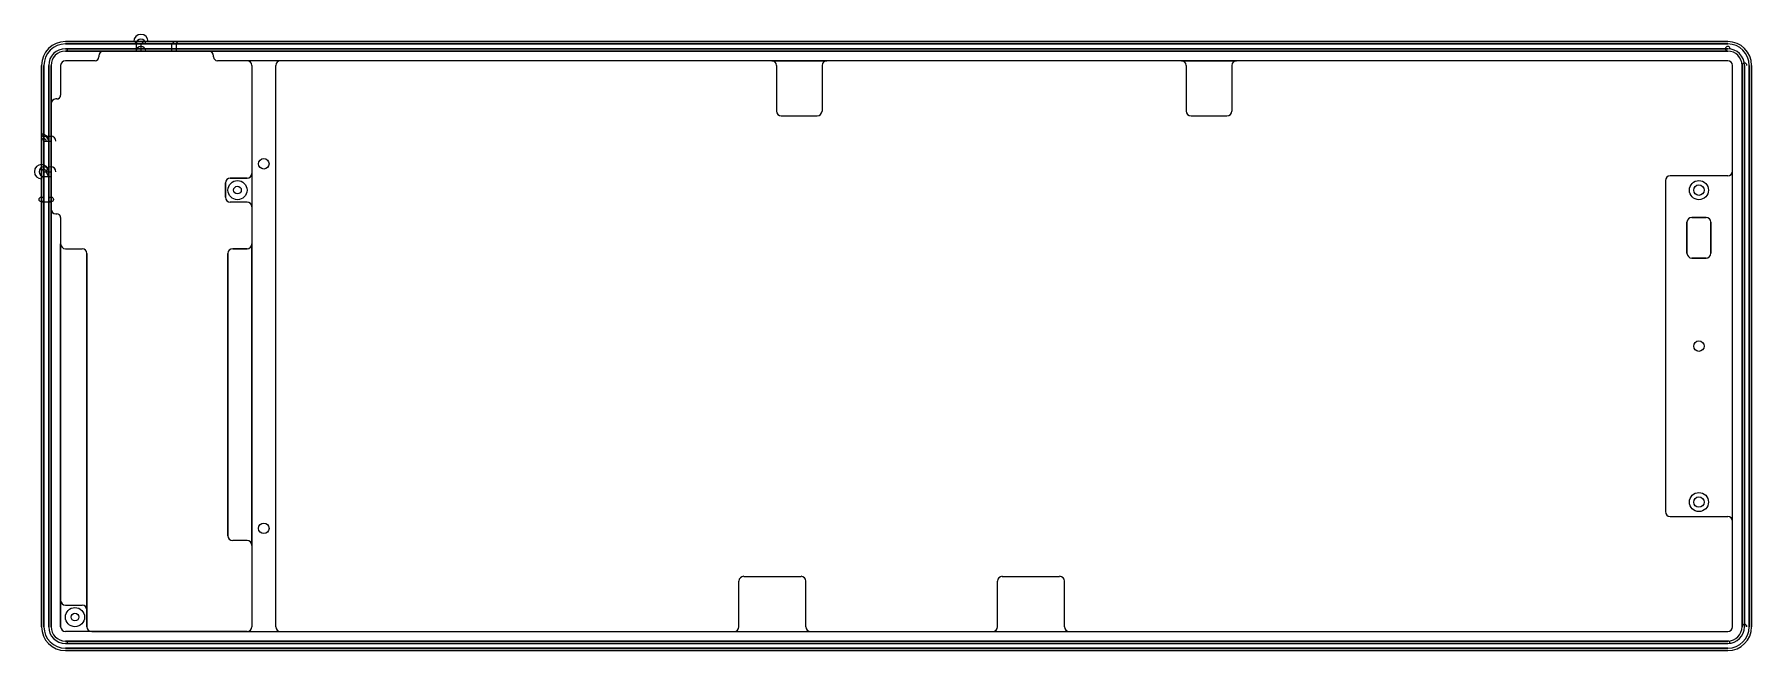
# Model space of a CAD drawing. Header units: millimetres. Extents: x 0 to 359, y 1 to 130.
import ezdxf

# ---------------------------------------------------------------- set-up
doc = ezdxf.new("R2010")
doc.units = ezdxf.units.MM
doc.layers.add('Body002', color=7, linetype='CONTINUOUS')

msp = doc.modelspace()

# ---------------------------------------------------------------- linework, layer by layer
at = {"layer": 'Body002'}
for p, q in [((353.8, 128.3, 12.5), (6, 128.3, 12.5)), ((6, 128.3, 2.5), (353.8, 128.3, 2.5)), ((6, 128.3, 12.5), (6, 128.3, 2.5)), ((6, 128.3, 12.5), (6, 128.3, 2.5)), ((353.8, 128.3, 12.5), (6, 128.3, 12.5)), ((6, 128.3, 2.5), (353.8, 128.3, 2.5)), ((353.8, 127.8, 13), (6, 127.8, 13)), ((6, 127.8, 2), (353.8, 127.8, 2)), ((353.8, 127.8, 13), (6, 127.8, 13)), ((6, 127.8, 2), (353.8, 127.8, 2)), ((353.8, 126.8, 13), (6, 126.8, 13)), ((6, 126.8, 2), (353.8, 126.8, 2)), ((353.8, 126.8, 13), (6, 126.8, 13)), ((6, 126.8, 2), (353.8, 126.8, 2)), ((6, 126.3, 10), (14, 126.3, 10)), ((6, 126.3, 10), (6, 126.3, 12.5)), ((353.8, 126.3, 12.5), (6, 126.3, 12.5)), ((6, 126.3, 5), (14, 126.3, 5)), ((6, 126.3, 5), (6, 126.3, 2.5)), ((6, 126.3, 2.5), (353.8, 126.3, 2.5)), ((6, 126.3, 10), (6, 126.3, 12.5)), ((6, 126.3, 10), (14, 126.3, 10)), ((6, 126.3, 5), (6, 126.3, 2.5)), ((6, 126.3, 5), (14, 126.3, 5)), ((353.8, 126.3, 12.5), (6, 126.3, 12.5)), ((6, 126.3, 2.5), (353.8, 126.3, 2.5)), ((14, 126.3, 10), (14, 126.3, 5)), ((14, 126.3, 10), (14, 126.3, 5)), ((20.3, 128.3, 7.2), (20.3, 128.3, 7.8)), ((20.3, 128.3, 7.2), (20.3, 128.3, 7.8)), ((20.8, 127.8, 7.2), (20.8, 126.3, 7.2)), ((20.8, 127.8, 7.8), (20.8, 126.3, 7.8)), ((20.8, 127.8, 7.2), (20.8, 126.3, 7.2)), ((20.8, 127.8, 7.2), (20.8, 127.8, 7.8)), ((20.8, 127.8, 7.8), (20.8, 126.3, 7.8)), ((20.8, 127.8, 7.2), (20.8, 127.8, 7.8)), ((20.8, 126.3, 7.8), (20.8, 126.3, 7.2)), ((20.8, 126.3, 7.8), (20.8, 126.3, 7.2)), ((28.2, 128.3, 5.7), (21.8, 128.3, 5.7)), ((21.8, 128.3, 9.3), (28.2, 128.3, 9.3)), ((21.8, 128.3, 9.3), (28.2, 128.3, 9.3)), ((28.2, 128.3, 5.7), (21.8, 128.3, 5.7)), ((21.8, 127.8, 6.2), (21.8, 126.3, 6.2)), ((28.2, 127.8, 6.2), (21.8, 127.8, 6.2)), ((21.8, 127.8, 6.2), (21.8, 126.3, 6.2)), ((21.8, 127.8, 8.8), (21.8, 126.3, 8.8)), ((21.8, 127.8, 8.8), (21.8, 126.3, 8.8)), ((21.8, 127.8, 8.8), (28.2, 127.8, 8.8)), ((28.2, 127.8, 6.2), (21.8, 127.8, 6.2)), ((21.8, 127.8, 8.8), (28.2, 127.8, 8.8)), ((21.8, 126.3, 6.2), (28.2, 126.3, 6.2)), ((28.2, 126.3, 8.8), (21.8, 126.3, 8.8)), ((21.8, 126.3, 6.2), (28.2, 126.3, 6.2)), ((28.2, 126.3, 8.8), (21.8, 126.3, 8.8)), ((28.2, 127.8, 8.8), (28.2, 126.3, 8.8)), ((28.2, 127.8, 6.2), (28.2, 126.3, 6.2)), ((28.2, 127.8, 6.2), (28.2, 126.3, 6.2)), ((28.2, 127.8, 8.8), (28.2, 126.3, 8.8)), ((29.2, 127.8, 7.8), (29.2, 126.3, 7.8)), ((29.2, 127.8, 7.2), (29.2, 126.3, 7.2)), ((29.2, 127.8, 7.8), (29.2, 126.3, 7.8)), ((29.2, 127.8, 7.8), (29.2, 127.8, 7.2)), ((29.2, 127.8, 7.2), (29.2, 126.3, 7.2)), ((29.2, 127.8, 7.8), (29.2, 127.8, 7.2)), ((29.2, 126.3, 7.2), (29.2, 126.3, 7.8)), ((29.2, 126.3, 7.2), (29.2, 126.3, 7.8)), ((29.7, 128.3, 7.8), (29.7, 128.3, 7.2)), ((29.7, 128.3, 7.8), (29.7, 128.3, 7.2)), ((36, 126.3, 5), (353.8, 126.3, 5)), ((353.8, 126.3, 10), (36, 126.3, 10)), ((353.8, 126.3, 10), (36, 126.3, 10)), ((36, 126.3, 10), (36, 126.3, 5)), ((36, 126.3, 5), (353.8, 126.3, 5)), ((36, 126.3, 10), (36, 126.3, 5)), ((353.8, 128.3, 2.5), (353.8, 128.3, 12.5)), ((353.8, 128.3, 2.5), (353.8, 128.3, 12.5)), ((353.8, 126.3, 5), (353.8, 126.3, 2.5)), ((353.8, 126.3, 10), (353.8, 126.3, 12.5)), ((353.8, 126.3, 5), (353.8, 126.3, 2.5)), ((353.8, 126.3, 10), (353.8, 126.3, 12.5)), ((1, 123.3, 12.5), (1, 6, 12.5)), ((1, 6, 2.5), (1, 123.3, 2.5)), ((1, 123.3, 2.5), (1, 123.3, 12.5)), ((1, 123.3, 12.5), (1, 6, 12.5)), ((1, 6, 2.5), (1, 123.3, 2.5)), ((1, 123.3, 2.5), (1, 123.3, 12.5)), ((1.5, 123.3, 13), (1.5, 6, 13)), ((1.5, 6, 2), (1.5, 123.3, 2)), ((1.5, 123.3, 13), (1.5, 6, 13)), ((1.5, 6, 2), (1.5, 123.3, 2)), ((2.5, 123.3, 13), (2.5, 6, 13)), ((2.5, 6, 2), (2.5, 123.3, 2)), ((2.5, 123.3, 13), (2.5, 6, 13)), ((2.5, 6, 2), (2.5, 123.3, 2)), ((3, 123.3, 12.5), (3, 6, 12.5)), ((3, 123.3, 10), (3, 123.3, 12.5)), ((3, 123.3, 10), (3, 115.3, 10)), ((3, 6, 2.5), (3, 123.3, 2.5)), ((3, 123.3, 5), (3, 123.3, 2.5)), ((3, 123.3, 5), (3, 115.3, 5)), ((3, 123.3, 12.5), (3, 6, 12.5)), ((3, 123.3, 10), (3, 123.3, 12.5)), ((3, 123.3, 10), (3, 115.3, 10)), ((3, 6, 2.5), (3, 123.3, 2.5)), ((3, 123.3, 5), (3, 123.3, 2.5)), ((3, 123.3, 5), (3, 115.3, 5)), ((5, 123.3, 10), (5, 117.1, 10)), ((5, 123.3, 5), (5, 117.1, 5)), ((5, 123.3, 10), (5, 123.3, 5)), ((5, 123.3, 10), (5, 117.1, 10)), ((5, 123.3, 10), (5, 123.3, 5)), ((5, 123.3, 5), (5, 117.1, 5)), ((12.2, 124.3, 10), (6, 124.3, 10)), ((12.2, 124.3, 5), (6, 124.3, 5)), ((12.2, 124.3, 10), (6, 124.3, 10)), ((6, 124.3, 10), (6, 124.3, 5)), ((12.2, 124.3, 5), (6, 124.3, 5)), ((6, 124.3, 10), (6, 124.3, 5)), ((12.2, 124.3, 10), (12.2, 124.3, 5)), ((12.2, 124.3, 10), (12.2, 124.3, 5)), ((13, 125.3, 10), (13, 125.1, 10)), ((13, 125.3, 5), (13, 125.1, 5)), ((13, 125.3, 10), (13, 125.3, 5)), ((13, 125.3, 10), (13, 125.1, 10)), ((13, 125.3, 10), (13, 125.3, 5)), ((13, 125.3, 5), (13, 125.1, 5)), ((13, 125.1, 10), (13, 125.1, 5)), ((13, 125.1, 10), (13, 125.1, 5)), ((37, 125.1, 5), (37, 125.3, 5)), ((37, 125.1, 10), (37, 125.3, 10)), ((37, 125.1, 10), (37, 125.3, 10)), ((37, 125.3, 10), (37, 125.3, 5)), ((37, 125.1, 5), (37, 125.3, 5)), ((37, 125.3, 10), (37, 125.3, 5)), ((37, 125.1, 10), (37, 125.1, 5)), ((37, 125.1, 10), (37, 125.1, 5)), ((44, 124.3, 5), (37.8, 124.3, 5)), ((353.8, 124.3, 10), (37.8, 124.3, 10)), ((44, 124.3, 5), (37.8, 124.3, 5)), ((353.8, 124.3, 10), (37.8, 124.3, 10)), ((37.8, 124.3, 10), (37.8, 124.3, 5)), ((37.8, 124.3, 10), (37.8, 124.3, 5)), ((44, 124.3, 5), (44, 124.3, 8)), ((44, 124.3, 5), (44, 124.3, 8)), ((51, 124.3, 8), (44, 124.3, 8)), ((51, 124.3, 8), (44, 124.3, 8)), ((45, 123.3, 5), (45, 100.75, 5)), ((45, 123.3, 5), (45, 100.75, 5)), ((45, 123.3, 5), (45, 123.3, 8)), ((45, 123.3, 8), (45, 100.75, 8)), ((45, 123.3, 5), (45, 123.3, 8)), ((45, 123.3, 8), (45, 100.75, 8)), ((50, 6, 5), (50, 123.3, 5)), ((50, 6, 5), (50, 123.3, 5)), ((50, 123.3, 5), (50, 123.3, 8)), ((50, 6, 8), (50, 123.3, 8)), ((50, 123.3, 5), (50, 123.3, 8)), ((50, 6, 8), (50, 123.3, 8)), ((153.77, 124.3, 5), (51, 124.3, 5)), ((51, 124.3, 5), (51, 124.3, 8)), ((153.77, 124.3, 5), (51, 124.3, 5)), ((51, 124.3, 5), (51, 124.3, 8)), ((153.77, 124.3, 5), (153.77, 124.3, 8)), ((153.77, 124.3, 8), (165.3, 124.3, 8)), ((153.77, 124.3, 5), (153.77, 124.3, 8)), ((153.77, 124.3, 8), (165.3, 124.3, 8)), ((154.77, 123.3, 5), (154.77, 113.78, 5)), ((154.77, 123.3, 5), (154.77, 123.3, 8)), ((154.77, 123.3, 5), (154.77, 123.3, 8)), ((154.77, 123.3, 5), (154.77, 113.78, 5)), ((154.77, 123.3, 8), (154.77, 113.78, 8)), ((154.77, 123.3, 8), (154.77, 113.78, 8)), ((164.3, 123.3, 5), (164.3, 113.78, 5)), ((164.3, 123.3, 5), (164.3, 123.3, 8)), ((164.3, 123.3, 5), (164.3, 113.78, 5)), ((164.3, 123.3, 8), (164.3, 113.78, 8)), ((164.3, 123.3, 5), (164.3, 123.3, 8)), ((164.3, 123.3, 8), (164.3, 113.78, 8)), ((239.5, 124.3, 5), (165.3, 124.3, 5)), ((165.3, 124.3, 5), (165.3, 124.3, 8)), ((239.5, 124.3, 5), (165.3, 124.3, 5)), ((165.3, 124.3, 5), (165.3, 124.3, 8)), ((239.5, 124.3, 5), (239.5, 124.3, 8)), ((239.5, 124.3, 8), (251.03, 124.3, 8)), ((239.5, 124.3, 5), (239.5, 124.3, 8)), ((239.5, 124.3, 8), (251.03, 124.3, 8)), ((240.5, 123.3, 5), (240.5, 113.78, 5)), ((240.5, 123.3, 5), (240.5, 123.3, 8)), ((240.5, 123.3, 5), (240.5, 123.3, 8)), ((240.5, 123.3, 5), (240.5, 113.78, 5)), ((240.5, 123.3, 8), (240.5, 113.78, 8)), ((240.5, 123.3, 8), (240.5, 113.78, 8)), ((250.03, 123.3, 5), (250.03, 113.78, 5)), ((250.03, 123.3, 5), (250.03, 123.3, 8)), ((250.03, 123.3, 5), (250.03, 113.78, 5)), ((250.03, 123.3, 8), (250.03, 113.78, 8)), ((250.03, 123.3, 5), (250.03, 123.3, 8)), ((250.03, 123.3, 8), (250.03, 113.78, 8)), ((353.8, 124.3, 5), (251.03, 124.3, 5)), ((251.03, 124.3, 5), (251.03, 124.3, 8)), ((353.8, 124.3, 5), (251.03, 124.3, 5)), ((251.03, 124.3, 5), (251.03, 124.3, 8)), ((353.8, 124.3, 10), (353.8, 124.3, 5)), ((353.8, 124.3, 10), (353.8, 124.3, 5)), ((354.8, 101.25, 5), (354.8, 123.3, 5)), ((354.8, 6, 10), (354.8, 123.3, 10)), ((354.8, 101.25, 5), (354.8, 123.3, 5)), ((354.8, 123.3, 10), (354.8, 123.3, 5)), ((354.8, 6, 10), (354.8, 123.3, 10)), ((354.8, 123.3, 10), (354.8, 123.3, 5)), ((356.8, 123.3, 5), (356.8, 6, 5)), ((356.8, 6, 10), (356.8, 123.3, 10)), ((356.8, 123.3, 5), (356.8, 123.3, 2.5)), ((356.8, 123.3, 2.5), (356.8, 6, 2.5)), ((356.8, 123.3, 5), (356.8, 6, 5)), ((356.8, 123.3, 5), (356.8, 123.3, 2.5)), ((356.8, 123.3, 10), (356.8, 123.3, 12.5)), ((356.8, 6, 12.5), (356.8, 123.3, 12.5)), ((356.8, 6, 10), (356.8, 123.3, 10)), ((356.8, 123.3, 10), (356.8, 123.3, 12.5)), ((356.8, 123.3, 2.5), (356.8, 6, 2.5)), ((356.8, 6, 12.5), (356.8, 123.3, 12.5)), ((357.3, 123.3, 2), (357.3, 6, 2)), ((357.3, 6, 13), (357.3, 123.3, 13)), ((357.3, 6, 13), (357.3, 123.3, 13)), ((357.3, 123.3, 2), (357.3, 6, 2)), ((358.3, 6, 13), (358.3, 123.3, 13)), ((358.3, 123.3, 2), (358.3, 6, 2)), ((358.3, 6, 13), (358.3, 123.3, 13)), ((358.3, 123.3, 2), (358.3, 6, 2)), ((358.8, 6, 12.5), (358.8, 123.3, 12.5)), ((358.8, 123.3, 2.5), (358.8, 6, 2.5)), ((358.8, 123.3, 12.5), (358.8, 123.3, 2.5)), ((358.8, 123.3, 12.5), (358.8, 123.3, 2.5)), ((358.8, 6, 12.5), (358.8, 123.3, 12.5)), ((358.8, 123.3, 2.5), (358.8, 6, 2.5)), ((3, 115.3, 10), (3, 115.3, 5)), ((3, 115.3, 10), (3, 115.3, 5)), ((4.2, 116.3, 10), (4, 116.3, 10)), ((4, 116.3, 10), (4, 116.3, 5)), ((4.2, 116.3, 5), (4, 116.3, 5)), ((4.2, 116.3, 10), (4, 116.3, 10)), ((4, 116.3, 10), (4, 116.3, 5)), ((4.2, 116.3, 5), (4, 116.3, 5)), ((4.2, 116.3, 10), (4.2, 116.3, 5)), ((4.2, 116.3, 10), (4.2, 116.3, 5)), ((5, 117.1, 10), (5, 117.1, 5)), ((5, 117.1, 10), (5, 117.1, 5)), ((154.77, 113.78, 5), (154.77, 113.78, 8)), ((154.77, 113.78, 5), (154.77, 113.78, 8)), ((155.77, 112.78, 5), (163.3, 112.78, 5)), ((155.77, 112.78, 5), (155.77, 112.78, 8)), ((155.77, 112.78, 5), (155.77, 112.78, 8)), ((155.77, 112.78, 5), (163.3, 112.78, 5)), ((155.77, 112.78, 8), (163.3, 112.78, 8)), ((155.77, 112.78, 8), (163.3, 112.78, 8)), ((163.3, 112.78, 5), (163.3, 112.78, 8)), ((163.3, 112.78, 5), (163.3, 112.78, 8)), ((164.3, 113.78, 5), (164.3, 113.78, 8)), ((164.3, 113.78, 5), (164.3, 113.78, 8)), ((240.5, 113.78, 5), (240.5, 113.78, 8)), ((240.5, 113.78, 5), (240.5, 113.78, 8)), ((241.5, 112.78, 5), (249.03, 112.78, 5)), ((241.5, 112.78, 5), (241.5, 112.78, 8)), ((241.5, 112.78, 5), (241.5, 112.78, 8)), ((241.5, 112.78, 5), (249.03, 112.78, 5)), ((241.5, 112.78, 8), (249.03, 112.78, 8)), ((241.5, 112.78, 8), (249.03, 112.78, 8)), ((249.03, 112.78, 5), (249.03, 112.78, 8)), ((249.03, 112.78, 5), (249.03, 112.78, 8)), ((250.03, 113.78, 5), (250.03, 113.78, 8)), ((250.03, 113.78, 5), (250.03, 113.78, 8)), ((1, 109, 7.8), (1, 109, 7.2)), ((1, 109, 7.8), (1, 109, 7.2)), ((1.5, 108.5, 7.8), (3, 108.5, 7.8)), ((1.5, 108.5, 7.2), (3, 108.5, 7.2)), ((1.5, 108.5, 7.8), (3, 108.5, 7.8)), ((1.5, 108.5, 7.8), (1.5, 108.5, 7.2)), ((1.5, 108.5, 7.2), (3, 108.5, 7.2)), ((1.5, 108.5, 7.8), (1.5, 108.5, 7.2)), ((3, 108.5, 7.2), (3, 108.5, 7.8)), ((3, 108.5, 7.2), (3, 108.5, 7.8)), ((1, 101.1, 9.3), (1, 107.5, 9.3)), ((1, 107.5, 5.7), (1, 101.1, 5.7)), ((1, 101.1, 9.3), (1, 107.5, 9.3)), ((1, 107.5, 5.7), (1, 101.1, 5.7)), ((1.5, 107.5, 8.8), (3, 107.5, 8.8)), ((1.5, 101.1, 8.8), (1.5, 107.5, 8.8)), ((1.5, 107.5, 8.8), (3, 107.5, 8.8)), ((1.5, 107.5, 6.2), (3, 107.5, 6.2)), ((1.5, 107.5, 6.2), (3, 107.5, 6.2)), ((1.5, 107.5, 6.2), (1.5, 101.1, 6.2)), ((1.5, 101.1, 8.8), (1.5, 107.5, 8.8)), ((1.5, 107.5, 6.2), (1.5, 101.1, 6.2)), ((3, 107.5, 8.8), (3, 101.1, 8.8)), ((3, 101.1, 6.2), (3, 107.5, 6.2)), ((3, 107.5, 8.8), (3, 101.1, 8.8)), ((3, 101.1, 6.2), (3, 107.5, 6.2)), ((1.5, 101.1, 8.8), (3, 101.1, 8.8)), ((1.5, 101.1, 8.8), (3, 101.1, 8.8)), ((1.5, 101.1, 6.2), (3, 101.1, 6.2)), ((1.5, 101.1, 6.2), (3, 101.1, 6.2)), ((45, 100.75, 5), (45, 6, 5)), ((45, 100.75, 5), (45, 100.75, 5.5)), ((45, 100.75, 5), (45, 6, 5)), ((45, 100.75, 5.5), (45, 93.75, 5.5)), ((45, 100.75, 5), (45, 100.75, 5.5)), ((45, 100.75, 5.5), (45, 100.75, 8)), ((45, 100.75, 5.5), (45, 93.75, 5.5)), ((45, 100.75, 5.5), (45, 100.75, 8)), ((48.6, 102.75, 8), (48.6, 102.75, 5)), ((48.6, 102.75, 8), (48.6, 102.75, 5)), ((354.8, 101.25, 5), (354.8, 101.25, 8)), ((354.8, 28.05, 8), (354.8, 101.25, 8)), ((354.8, 101.25, 5), (354.8, 101.25, 8)), ((354.8, 28.05, 8), (354.8, 101.25, 8)), ((1, 99.6, 7.2), (1, 99.6, 7.8)), ((1, 99.6, 7.2), (1, 99.6, 7.8)), ((1.5, 100.1, 7.8), (3, 100.1, 7.8)), ((1.5, 100.1, 7.2), (3, 100.1, 7.2)), ((1.5, 100.1, 7.8), (3, 100.1, 7.8)), ((1.5, 100.1, 7.2), (3, 100.1, 7.2)), ((1.5, 100.1, 7.2), (1.5, 100.1, 7.8)), ((1.5, 100.1, 7.2), (1.5, 100.1, 7.8)), ((3, 100.1, 7.8), (3, 100.1, 7.2)), ((3, 100.1, 7.8), (3, 100.1, 7.2)), ((39.5, 98.75, 8), (39.5, 95.75, 8)), ((39.5, 95.75, 5.5), (39.5, 98.75, 5.5)), ((39.5, 95.75, 5.5), (39.5, 98.75, 5.5)), ((39.5, 98.75, 8), (39.5, 95.75, 8)), ((39.5, 98.75, 5.5), (39.5, 98.75, 8)), ((39.5, 98.75, 5.5), (39.5, 98.75, 8)), ((44, 99.75, 8), (40.5, 99.75, 8)), ((40.5, 99.75, 5.5), (44, 99.75, 5.5)), ((40.5, 99.75, 5.5), (40.5, 99.75, 8)), ((40.5, 99.75, 5.5), (44, 99.75, 5.5)), ((40.5, 99.75, 5.5), (40.5, 99.75, 8)), ((44, 99.75, 8), (40.5, 99.75, 8)), ((44, 99.75, 5.5), (44, 99.75, 8)), ((44, 99.75, 5.5), (44, 99.75, 8)), ((44, 97.25, 8), (44, 97.25, 10.5)), ((44, 97.25, 8), (44, 97.25, 10.5)), ((340.75, 99.25, 5), (340.75, 30.05, 5)), ((340.75, 99.25, 5), (340.75, 99.25, 8)), ((340.75, 99.25, 5), (340.75, 30.05, 5)), ((340.75, 99.25, 8), (340.75, 30.05, 8)), ((340.75, 99.25, 5), (340.75, 99.25, 8)), ((340.75, 99.25, 8), (340.75, 30.05, 8)), ((353.8, 100.25, 5), (341.75, 100.25, 5)), ((341.75, 100.25, 5), (341.75, 100.25, 8)), ((353.8, 100.25, 5), (341.75, 100.25, 5)), ((341.75, 100.25, 5), (341.75, 100.25, 8)), ((353.8, 100.25, 8), (341.75, 100.25, 8)), ((353.8, 100.25, 8), (341.75, 100.25, 8)), ((349.77, 97.25, 8), (349.77, 97.25, 10.5)), ((349.77, 97.25, 8), (349.77, 97.25, 10.5)), ((353.8, 100.25, 5), (353.8, 100.25, 8)), ((353.8, 100.25, 5), (353.8, 100.25, 8)), ((1, 94.8, 7.5), (3, 94.8, 7.5)), ((1, 94.8, 7.5), (3, 94.8, 7.5)), ((39.5, 95.75, 5.5), (39.5, 95.75, 8)), ((39.5, 95.75, 5.5), (39.5, 95.75, 8)), ((44, 94.75, 8), (40.5, 94.75, 8)), ((44, 94.75, 5.5), (40.5, 94.75, 5.5)), ((44, 94.75, 5.5), (40.5, 94.75, 5.5)), ((40.5, 94.75, 5.5), (40.5, 94.75, 8)), ((44, 94.75, 8), (40.5, 94.75, 8)), ((40.5, 94.75, 5.5), (40.5, 94.75, 8)), ((44, 94.75, 5.5), (44, 94.75, 8)), ((44, 94.75, 5.5), (44, 94.75, 8)), ((45, 93.75, 8), (45, 86, 8)), ((45, 93.75, 5.5), (45, 93.75, 8)), ((45, 93.75, 8), (45, 86, 8)), ((45, 93.75, 5.5), (45, 93.75, 8)), ((3, 6, 5), (3, 93.3, 5)), ((3, 93.3, 10), (3, 6, 10)), ((3, 93.3, 10), (3, 93.3, 5)), ((3, 93.3, 10), (3, 6, 10)), ((3, 93.3, 10), (3, 93.3, 5)), ((3, 6, 5), (3, 93.3, 5)), ((4, 92.3, 5), (4.2, 92.3, 5)), ((4, 92.3, 10), (4.2, 92.3, 10)), ((4, 92.3, 10), (4.2, 92.3, 10)), ((4, 92.3, 10), (4, 92.3, 5)), ((4, 92.3, 5), (4.2, 92.3, 5)), ((4, 92.3, 10), (4, 92.3, 5)), ((4.2, 92.3, 10), (4.2, 92.3, 5)), ((4.2, 92.3, 10), (4.2, 92.3, 5)), ((5, 91.5, 5), (5, 6, 5)), ((5, 91.5, 10), (5, 91.5, 5)), ((5, 91.5, 10), (5, 11.5, 10)), ((5, 91.5, 5), (5, 6, 5)), ((5, 91.5, 10), (5, 91.5, 5)), ((5, 91.5, 10), (5, 11.5, 10)), ((345.27, 84.05, 5), (345.27, 90.55, 5)), ((345.27, 90.55, 8), (345.27, 84.05, 8)), ((345.27, 84.05, 5), (345.27, 90.55, 5)), ((345.27, 90.55, 8), (345.27, 90.55, 5)), ((345.27, 90.55, 8), (345.27, 90.55, 5)), ((345.27, 90.55, 8), (345.27, 84.05, 8)), ((346.27, 91.55, 5), (349.27, 91.55, 5)), ((346.27, 91.55, 8), (346.27, 91.55, 5)), ((349.27, 91.55, 8), (346.27, 91.55, 8)), ((346.27, 91.55, 8), (346.27, 91.55, 5)), ((346.27, 91.55, 5), (349.27, 91.55, 5)), ((349.27, 91.55, 8), (346.27, 91.55, 8)), ((349.27, 91.55, 8), (349.27, 91.55, 5)), ((349.27, 91.55, 8), (349.27, 91.55, 5)), ((350.27, 90.55, 5), (350.27, 84.05, 5)), ((350.27, 90.55, 8), (350.27, 90.55, 5)), ((350.27, 84.05, 8), (350.27, 90.55, 8)), ((350.27, 90.55, 8), (350.27, 90.55, 5)), ((350.27, 90.55, 5), (350.27, 84.05, 5)), ((350.27, 84.05, 8), (350.27, 90.55, 8)), ((5, 6, 5.5), (5, 86, 5.5)), ((5, 86, 5.5), (5, 86, 8)), ((5, 11.5, 8), (5, 86, 8)), ((5, 6, 5.5), (5, 86, 5.5)), ((5, 86, 5.5), (5, 86, 8)), ((5, 11.5, 8), (5, 86, 8)), ((6, 85, 5.5), (9.5, 85, 5.5)), ((6, 85, 5.5), (6, 85, 8)), ((6, 85, 8), (9.5, 85, 8)), ((6, 85, 5.5), (9.5, 85, 5.5)), ((6, 85, 8), (9.5, 85, 8)), ((6, 85, 5.5), (6, 85, 8)), ((9.5, 85, 5.5), (9.5, 85, 8)), ((9.5, 85, 5.5), (9.5, 85, 8)), ((10.5, 6, 5.5), (10.5, 84, 5.5)), ((10.5, 84, 8), (10.5, 9.5, 8)), ((10.5, 84, 8), (10.5, 9.5, 8)), ((10.5, 84, 5.5), (10.5, 84, 8)), ((10.5, 6, 5.5), (10.5, 84, 5.5)), ((10.5, 84, 5.5), (10.5, 84, 8)), ((40, 84, 8), (40, 25, 8)), ((40, 25, 5.5), (40, 84, 5.5)), ((40, 84, 5.5), (40, 84, 8)), ((40, 25, 5.5), (40, 84, 5.5)), ((40, 84, 8), (40, 25, 8)), ((40, 84, 5.5), (40, 84, 8)), ((44, 85, 8), (41, 85, 8)), ((41, 85, 5.5), (44, 85, 5.5)), ((41, 85, 5.5), (44, 85, 5.5)), ((41, 85, 5.5), (41, 85, 8)), ((44, 85, 8), (41, 85, 8)), ((41, 85, 5.5), (41, 85, 8)), ((44, 85, 5.5), (44, 85, 8)), ((44, 85, 5.5), (44, 85, 8)), ((45, 23, 5.5), (45, 86, 5.5)), ((45, 86, 5.5), (45, 86, 8)), ((45, 23, 5.5), (45, 86, 5.5)), ((45, 86, 5.5), (45, 86, 8)), ((345.27, 84.05, 8), (345.27, 84.05, 5)), ((345.27, 84.05, 8), (345.27, 84.05, 5)), ((349.27, 83.05, 5), (346.27, 83.05, 5)), ((346.27, 83.05, 8), (349.27, 83.05, 8)), ((349.27, 83.05, 5), (346.27, 83.05, 5)), ((346.27, 83.05, 8), (346.27, 83.05, 5)), ((346.27, 83.05, 8), (346.27, 83.05, 5)), ((346.27, 83.05, 8), (349.27, 83.05, 8)), ((349.27, 83.05, 8), (349.27, 83.05, 5)), ((349.27, 83.05, 8), (349.27, 83.05, 5)), ((350.27, 84.05, 8), (350.27, 84.05, 5)), ((350.27, 84.05, 8), (350.27, 84.05, 5)), ((348.88, 64.65, 8), (348.88, 64.65, 5)), ((348.88, 64.65, 8), (348.88, 64.65, 5)), ((340.75, 30.05, 5), (340.75, 30.05, 8)), ((340.75, 30.05, 5), (340.75, 30.05, 8)), ((341.75, 29.05, 5), (353.8, 29.05, 5)), ((341.75, 29.05, 5), (353.8, 29.05, 5)), ((341.75, 29.05, 5), (341.75, 29.05, 8)), ((341.75, 29.05, 8), (353.8, 29.05, 8)), ((341.75, 29.05, 5), (341.75, 29.05, 8)), ((341.75, 29.05, 8), (353.8, 29.05, 8)), ((349.77, 32.05, 8), (349.77, 32.05, 10.5)), ((349.77, 32.05, 8), (349.77, 32.05, 10.5)), ((353.8, 29.05, 5), (353.8, 29.05, 8)), ((353.8, 29.05, 5), (353.8, 29.05, 8)), ((48.6, 26.55, 8), (48.6, 26.55, 5)), ((48.6, 26.55, 8), (48.6, 26.55, 5)), ((354.8, 6, 5), (354.8, 28.05, 5)), ((354.8, 6, 5), (354.8, 28.05, 5)), ((354.8, 28.05, 5), (354.8, 28.05, 8)), ((354.8, 28.05, 5), (354.8, 28.05, 8)), ((40, 25, 5.5), (40, 25, 8)), ((40, 25, 5.5), (40, 25, 8)), ((44, 24, 8), (41, 24, 8)), ((44, 24, 5.5), (41, 24, 5.5)), ((41, 24, 5.5), (41, 24, 8)), ((44, 24, 5.5), (41, 24, 5.5)), ((41, 24, 5.5), (41, 24, 8)), ((44, 24, 8), (41, 24, 8)), ((44, 24, 5.5), (44, 24, 8)), ((44, 24, 5.5), (44, 24, 8)), ((45, 23, 8), (45, 6, 8)), ((45, 23, 5.5), (45, 23, 8)), ((45, 23, 8), (45, 6, 8)), ((45, 23, 5.5), (45, 23, 8)), ((146.92, 6, 5), (146.92, 15.53, 5)), ((146.92, 15.53, 5), (146.92, 15.53, 8)), ((146.92, 6, 5), (146.92, 15.53, 5)), ((146.92, 6, 8), (146.92, 15.53, 8)), ((146.92, 15.53, 5), (146.92, 15.53, 8)), ((146.92, 6, 8), (146.92, 15.53, 8)), ((147.92, 16.52, 5), (159.92, 16.52, 5)), ((147.92, 16.52, 5), (147.92, 16.52, 8)), ((147.92, 16.52, 5), (147.92, 16.52, 8)), ((147.92, 16.52, 5), (159.92, 16.52, 5)), ((147.92, 16.52, 8), (159.92, 16.52, 8)), ((147.92, 16.52, 8), (159.92, 16.52, 8)), ((159.92, 16.52, 5), (159.92, 16.52, 8)), ((159.92, 16.52, 5), (159.92, 16.52, 8)), ((160.92, 6, 5), (160.92, 15.53, 5)), ((160.92, 15.53, 5), (160.92, 15.53, 8)), ((160.92, 15.53, 5), (160.92, 15.53, 8)), ((160.92, 6, 5), (160.92, 15.53, 5)), ((160.92, 6, 8), (160.92, 15.53, 8)), ((160.92, 6, 8), (160.92, 15.53, 8)), ((201.02, 6, 5), (201.02, 15.53, 5)), ((201.02, 15.53, 5), (201.02, 15.53, 8)), ((201.02, 6, 5), (201.02, 15.53, 5)), ((201.02, 6, 8), (201.02, 15.53, 8)), ((201.02, 15.53, 5), (201.02, 15.53, 8)), ((201.02, 6, 8), (201.02, 15.53, 8)), ((202.02, 16.52, 5), (214.02, 16.52, 5)), ((202.02, 16.52, 5), (202.02, 16.52, 8)), ((202.02, 16.52, 5), (202.02, 16.52, 8)), ((202.02, 16.52, 5), (214.02, 16.52, 5)), ((202.02, 16.52, 8), (214.02, 16.52, 8)), ((202.02, 16.52, 8), (214.02, 16.52, 8)), ((214.02, 16.52, 5), (214.02, 16.52, 8)), ((214.02, 16.52, 5), (214.02, 16.52, 8)), ((215.02, 6, 5), (215.02, 15.53, 5)), ((215.02, 15.53, 5), (215.02, 15.53, 8)), ((215.02, 15.53, 5), (215.02, 15.53, 8)), ((215.02, 6, 5), (215.02, 15.53, 5)), ((215.02, 6, 8), (215.02, 15.53, 8)), ((215.02, 6, 8), (215.02, 15.53, 8)), ((5, 11.5, 8), (5, 11.5, 10)), ((5, 11.5, 8), (5, 11.5, 10)), ((6, 10.5, 10), (9.5, 10.5, 10)), ((6, 10.5, 8), (6, 10.5, 10)), ((6, 10.5, 8), (9.5, 10.5, 8)), ((6, 10.5, 8), (9.5, 10.5, 8)), ((6, 10.5, 8), (6, 10.5, 10)), ((6, 10.5, 10), (9.5, 10.5, 10)), ((9.5, 10.5, 8), (9.5, 10.5, 10)), ((9.5, 10.5, 8), (9.5, 10.5, 10)), ((10, 8, 10), (10, 8, 10.5)), ((10, 8, 10), (10, 8, 10.5)), ((10.5, 9.5, 10), (10.5, 6, 10)), ((10.5, 9.5, 10), (10.5, 6, 10)), ((10.5, 9.5, 8), (10.5, 9.5, 10)), ((10.5, 9.5, 8), (10.5, 9.5, 10)), ((1, 6, 12.5), (1, 6, 2.5)), ((1, 6, 12.5), (1, 6, 2.5)), ((3, 6, 10), (3, 6, 12.5)), ((3, 6, 5), (3, 6, 2.5)), ((3, 6, 5), (3, 6, 2.5)), ((3, 6, 10), (3, 6, 12.5)), ((5, 6, 5), (5, 6, 5.5)), ((5, 6, 5), (5, 6, 5.5)), ((44, 5, 5), (6, 5, 5)), ((6, 5, 5), (6, 5, 5.5)), ((11.5, 5, 5.5), (6, 5, 5.5)), ((11.5, 5, 5.5), (6, 5, 5.5)), ((6, 5, 5), (6, 5, 5.5)), ((44, 5, 5), (6, 5, 5)), ((10.5, 6, 5.5), (10.5, 6, 10)), ((10.5, 6, 5.5), (10.5, 6, 10)), ((11.5, 5, 10), (353.8, 5, 10)), ((11.5, 5, 5.5), (11.5, 5, 10)), ((11.5, 5, 10), (353.8, 5, 10)), ((11.5, 5, 5.5), (11.5, 5, 10)), ((44, 5, 5), (44, 5, 8)), ((44, 5, 8), (51, 5, 8)), ((44, 5, 5), (44, 5, 8)), ((44, 5, 8), (51, 5, 8)), ((45, 6, 5), (45, 6, 8)), ((45, 6, 5), (45, 6, 8)), ((50, 6, 5), (50, 6, 8)), ((50, 6, 5), (50, 6, 8)), ((51, 5, 5), (145.92, 5, 5)), ((51, 5, 5), (51, 5, 8)), ((51, 5, 5), (145.92, 5, 5)), ((51, 5, 5), (51, 5, 8)), ((145.92, 5, 5), (145.92, 5, 8)), ((145.92, 5, 8), (161.92, 5, 8)), ((145.92, 5, 5), (145.92, 5, 8)), ((145.92, 5, 8), (161.92, 5, 8)), ((146.92, 6, 5), (146.92, 6, 8)), ((146.92, 6, 5), (146.92, 6, 8)), ((160.92, 6, 5), (160.92, 6, 8)), ((160.92, 6, 5), (160.92, 6, 8)), ((161.92, 5, 5), (200.02, 5, 5)), ((161.92, 5, 5), (161.92, 5, 8)), ((161.92, 5, 5), (200.02, 5, 5)), ((161.92, 5, 5), (161.92, 5, 8)), ((200.02, 5, 5), (200.02, 5, 8)), ((200.02, 5, 8), (216.02, 5, 8)), ((200.02, 5, 5), (200.02, 5, 8)), ((200.02, 5, 8), (216.02, 5, 8)), ((201.02, 6, 5), (201.02, 6, 8)), ((201.02, 6, 5), (201.02, 6, 8)), ((215.02, 6, 5), (215.02, 6, 8)), ((215.02, 6, 5), (215.02, 6, 8)), ((216.02, 5, 5), (353.8, 5, 5)), ((216.02, 5, 5), (216.02, 5, 8)), ((216.02, 5, 5), (353.8, 5, 5)), ((216.02, 5, 5), (216.02, 5, 8)), ((353.8, 5, 10), (353.8, 5, 5)), ((353.8, 5, 10), (353.8, 5, 5)), ((354.8, 6, 10), (354.8, 6, 5)), ((354.8, 6, 10), (354.8, 6, 5)), ((356.8, 6, 5), (356.8, 6, 2.5)), ((356.8, 6, 5), (356.8, 6, 2.5)), ((356.8, 6, 10), (356.8, 6, 12.5)), ((356.8, 6, 10), (356.8, 6, 12.5)), ((358.8, 6, 2.5), (358.8, 6, 12.5)), ((358.8, 6, 2.5), (358.8, 6, 12.5)), ((353.8, 3, 5), (6, 3, 5)), ((6, 3, 10), (353.8, 3, 10)), ((6, 3, 5), (6, 3, 2.5)), ((353.8, 3, 2.5), (6, 3, 2.5)), ((353.8, 3, 5), (6, 3, 5)), ((6, 3, 5), (6, 3, 2.5)), ((6, 3, 10), (6, 3, 12.5)), ((6, 3, 12.5), (353.8, 3, 12.5)), ((6, 3, 10), (353.8, 3, 10)), ((6, 3, 10), (6, 3, 12.5)), ((353.8, 3, 2.5), (6, 3, 2.5)), ((6, 3, 12.5), (353.8, 3, 12.5)), ((353.8, 2.5, 2), (6, 2.5, 2)), ((6, 2.5, 13), (353.8, 2.5, 13)), ((6, 2.5, 13), (353.8, 2.5, 13)), ((353.8, 2.5, 2), (6, 2.5, 2)), ((6, 1.5, 13), (353.8, 1.5, 13)), ((353.8, 1.5, 2), (6, 1.5, 2)), ((6, 1.5, 13), (353.8, 1.5, 13)), ((353.8, 1.5, 2), (6, 1.5, 2)), ((6, 1, 12.5), (353.8, 1, 12.5)), ((353.8, 1, 2.5), (6, 1, 2.5)), ((6, 1, 2.5), (6, 1, 12.5)), ((6, 1, 12.5), (353.8, 1, 12.5)), ((353.8, 1, 2.5), (6, 1, 2.5)), ((6, 1, 2.5), (6, 1, 12.5)), ((353.8, 3, 5), (353.8, 3, 2.5)), ((353.8, 3, 5), (353.8, 3, 2.5)), ((353.8, 3, 10), (353.8, 3, 12.5)), ((353.8, 3, 10), (353.8, 3, 12.5)), ((353.8, 1, 12.5), (353.8, 1, 2.5)), ((353.8, 1, 12.5), (353.8, 1, 2.5))]:
    msp.add_line(p, q, dxfattribs=at)
for points in [[(42.8, 97.25), (42.8, 97.25)], [(42.8, 97.25), (42.8, 97.25)], [(348.88, 97.25), (348.88, 97.25), (348.88, 97.25)], [(348.88, 97.25), (348.88, 97.25), (348.88, 97.25)], [(348.88, 32.05), (348.88, 32.05), (348.88, 32.05)], [(348.88, 32.05), (348.88, 32.05), (348.88, 32.05)], [(8.8, 8), (8.8, 8)], [(8.8, 8), (8.8, 8)]]:
    msp.add_lwpolyline(points, dxfattribs=at)
for centre, radius in [((47.5, 102.75, 5), 1.1), ((47.5, 102.75, 8), 1.1), ((47.5, 102.75, 5), 1.1), ((47.5, 102.75, 8), 1.1), ((42, 97.25, 8), 2), ((42, 97.25, 8), 2), ((42, 97.25, 10.5), 2), ((42, 97.25, 10.5), 2), ((42, 97.25, 5.5), 0.8), ((42, 97.25, 5.5), 0.8), ((42, 97.25, 10.5), 0.8), ((42, 97.25, 10.5), 0.8), ((347.77, 97.25, 8), 2), ((347.77, 97.25, 10.5), 2), ((347.77, 97.25, 8), 2), ((347.77, 97.25, 10.5), 2), ((347.77, 97.25, 5), 1.1), ((347.77, 97.25, 5), 1.1), ((347.77, 97.25, 10.5), 1.1), ((347.77, 97.25, 10.5), 1.1), ((1, 95.3, 7.5), 0.5), ((1, 95.3, 7.5), 0.5), ((3, 95.3, 7.5), 0.5), ((3, 95.3, 7.5), 0.5), ((347.77, 64.65, 5), 1.1), ((347.77, 64.65, 8), 1.1), ((347.77, 64.65, 5), 1.1), ((347.77, 64.65, 8), 1.1), ((347.77, 32.05, 10.5), 2), ((347.77, 32.05, 8), 2), ((347.77, 32.05, 8), 2), ((347.77, 32.05, 10.5), 2), ((347.77, 32.05, 5), 1.1), ((347.77, 32.05, 5), 1.1), ((347.77, 32.05, 10.5), 1.1), ((347.77, 32.05, 10.5), 1.1), ((47.5, 26.55, 5), 1.1), ((47.5, 26.55, 8), 1.1), ((47.5, 26.55, 5), 1.1), ((47.5, 26.55, 8), 1.1), ((8, 8, 10), 2), ((8, 8, 10), 2), ((8, 8, 10.5), 2), ((8, 8, 10.5), 2), ((8, 8, 5.5), 0.8), ((8, 8, 5.5), 0.8), ((8, 8, 10.5), 0.8), ((8, 8, 10.5), 0.8)]:
    msp.add_circle(centre, radius, dxfattribs=at)
for centre, radius, start, end in [((21.8, 128.3, 7.8), 1.5, 0, 180), ((21.8, 128.3, 7.8), 1.5, 0, 180), ((28.2, 128.3, 7.2), 1.5, 0, 0), ((28.2, 128.3, 7.2), 1.5, 0, 0), ((6, 123.3, 12.5), 5, 90, 180), ((6, 123.3, 2.5), 5, 90, 180), ((6, 123.3, 2.5), 5, 90, 180), ((6, 123.3, 12.5), 5, 90, 180), ((6, 123.3, 13), 4.5, 90, 180), ((6, 123.3, 2), 4.5, 90, 180), ((6, 123.3, 13), 4.5, 90, 180), ((6, 123.3, 2), 4.5, 90, 180), ((6, 123.3, 13), 3.5, 90, 180), ((6, 123.3, 13), 3.5, 90, 180), ((6, 123.3, 2), 3.5, 90, 180), ((6, 123.3, 2), 3.5, 90, 180), ((6, 123.3, 12.5), 3, 90, 180), ((6, 123.3, 10), 3, 90, 180), ((6, 123.3, 10), 3, 90, 180), ((6, 123.3, 2.5), 3, 90, 180), ((6, 123.3, 5), 3, 90, 180), ((6, 123.3, 5), 3, 90, 180), ((6, 123.3, 12.5), 3, 90, 180), ((6, 123.3, 2.5), 3, 90, 180), ((6, 127.8, 12.5), 0, 90, 0), ((6, 127.8, 12.5), 0, 90, 0), ((6, 127.8, 2.5), 0, 90, 0), ((6, 127.8, 2.5), 0, 90, 0), ((6, 126.8, 12.5), 0, -90, 0), ((6, 126.8, 2.5), 0.5, -90, 0), ((6, 126.8, 12.5), 0, -90, 0), ((6, 126.8, 2.5), 0.5, -90, 0), ((14, 125.3, 10), 1, 90, 180), ((14, 125.3, 5), 1, 90, 180), ((14, 125.3, 10), 1, 90, 180), ((14, 125.3, 5), 1, 90, 180), ((20.3, 127.8, 7.2), 0.5, 0, 90), ((20.3, 127.8, 7.2), 0.5, 0, 90), ((20.3, 127.8, 7.8), 0.5, 0, 90), ((20.3, 127.8, 7.8), 0.5, 0, 90), ((21.8, 127.8, 7.8), 1, 0, 180), ((21.8, 127.8, 7.8), 1, 0, 180), ((21.8, 126.3, 7.8), 1, 0, 180), ((21.8, 126.3, 7.8), 1, 0, 180), ((21.8, 127.8, 5.7), 0.5, 0, 90), ((21.8, 127.8, 5.7), 0.5, 0, 90), ((21.8, 128.3, 7.2), 0, 180, 180), ((21.8, 127.8, 9.3), 0.5, 0, 90), ((21.8, 127.8, 9.3), 0.5, 0, 90), ((21.8, 128.3, 7.2), 0, 180, 180), ((21.8, 127.8, 7.2), 0, 180, 180), ((21.8, 127.8, 7.2), 0, 180, 180), ((21.8, 126.3, 7.2), 0, 180, 0), ((21.8, 126.3, 7.2), 0, 180, 0), ((28.2, 127.8, 7.2), 1, 0, 0), ((28.2, 127.8, 7.2), 1, 0, 0), ((28.2, 126.3, 7.2), 1, 0, 0), ((28.2, 126.3, 7.2), 1, 0, 0), ((28.2, 127.8, 9.3), 0.5, 0, 90), ((28.2, 128.3, 7.8), 0, 0, 180), ((28.2, 127.8, 5.7), 0.5, 0, 90), ((28.2, 127.8, 5.7), 0.5, 0, 90), ((28.2, 127.8, 9.3), 0.5, 0, 90), ((28.2, 128.3, 7.8), 0, 0, 180), ((28.2, 127.8, 7.8), 0, 0, 180), ((28.2, 127.8, 7.8), 0, 0, 180), ((28.2, 126.3, 7.8), 0, 0, 0), ((28.2, 126.3, 7.8), 0, 0, 0), ((29.7, 127.8, 7.8), 0.5, 90, 180), ((29.7, 127.8, 7.8), 0.5, 90, 180), ((29.7, 127.8, 7.2), 0.5, 90, 180), ((29.7, 127.8, 7.2), 0.5, 90, 180), ((36, 125.3, 5), 1, 0, 90), ((36, 125.3, 10), 1, 0, 90), ((36, 125.3, 10), 1, 0, 90), ((36, 125.3, 5), 1, 0, 90), ((353.8, 126.8, 2.5), 0.5, 0, -90), ((353.8, 126.8, 2.5), 0.5, 0, -90), ((353.8, 123.3, 12.5), 5, 0, 90), ((353.8, 123.3, 2.5), 5, 0, 90), ((353.8, 123.3, 2.5), 5, 0, 90), ((353.8, 123.3, 12.5), 5, 0, 90), ((353.8, 123.3, 13), 4.5, 0, 90), ((353.8, 123.3, 2), 4.5, 0, 90), ((353.8, 127.8, 12.5), 0, 90, 0), ((353.8, 123.3, 13), 4.5, 0, 90), ((353.8, 127.8, 12.5), 0, 90, 0), ((353.8, 127.8, 2.5), 0, 90, 0), ((353.8, 127.8, 2.5), 0, 90, 0), ((353.8, 123.3, 2), 4.5, 0, 90), ((353.8, 123.3, 2), 3.5, 0, 90), ((353.8, 126.8, 12.5), 0, -90, 0), ((353.8, 123.3, 13), 3.5, 0, 90), ((353.8, 126.8, 12.5), 0, -90, 0), ((353.8, 123.3, 13), 3.5, 0, 90), ((353.8, 123.3, 2), 3.5, 0, 90), ((353.8, 123.3, 5), 3, 0, 90), ((353.8, 123.3, 10), 3, 0, 90), ((353.8, 123.3, 2.5), 3, 0, 90), ((353.8, 123.3, 5), 3, 0, 90), ((353.8, 123.3, 12.5), 3, 0, 90), ((353.8, 123.3, 10), 3, 0, 90), ((353.8, 123.3, 2.5), 3, 0, 90), ((353.8, 123.3, 12.5), 3, 0, 90), ((1.5, 123.3, 12.5), 0, 180, 0), ((1.5, 123.3, 12.5), 0, 180, 0), ((1.5, 123.3, 2.5), 0, 180, 0), ((1.5, 123.3, 2.5), 0, 180, 0), ((2.5, 123.3, 2.5), 0.5, 0, 0), ((2.5, 123.3, 2.5), 0.5, 0, 0), ((2.5, 123.3, 12.5), 0, 0, 0), ((2.5, 123.3, 12.5), 0, 0, 0), ((6, 123.3, 10), 1, 90, 180), ((6, 123.3, 5), 1, 90, 180), ((6, 123.3, 10), 1, 90, 180), ((6, 123.3, 5), 1, 90, 180), ((12.2, 125.1, 10), 0.8, -90, 0), ((12.2, 125.1, 5), 0.8, -90, 0), ((12.2, 125.1, 10), 0.8, -90, 0), ((12.2, 125.1, 5), 0.8, -90, 0), ((37.8, 125.1, 5), 0.8, 180, -90), ((37.8, 125.1, 10), 0.8, 180, -90), ((37.8, 125.1, 10), 0.8, 180, -90), ((37.8, 125.1, 5), 0.8, 180, -90), ((44, 123.3, 5), 1, 0, 90), ((44, 123.3, 5), 1, 0, 90), ((44, 123.3, 8), 1, 0, 90), ((44, 123.3, 8), 1, 0, 90), ((51, 123.3, 5), 1, 90, 180), ((51, 123.3, 5), 1, 90, 180), ((51, 123.3, 8), 1, 90, 180), ((51, 123.3, 8), 1, 90, 180), ((153.77, 123.3, 5), 1, 0, 90), ((153.77, 123.3, 5), 1, 0, 90), ((153.77, 123.3, 8), 1, 0, 90), ((153.77, 123.3, 8), 1, 0, 90), ((165.3, 123.3, 5), 1, 90, 180), ((165.3, 123.3, 5), 1, 90, 180), ((165.3, 123.3, 8), 1, 90, 180), ((165.3, 123.3, 8), 1, 90, 180), ((239.5, 123.3, 5), 1, 0, 90), ((239.5, 123.3, 5), 1, 0, 90), ((239.5, 123.3, 8), 1, 0, 90), ((239.5, 123.3, 8), 1, 0, 90), ((251.03, 123.3, 5), 1, 90, 180), ((251.03, 123.3, 5), 1, 90, 180), ((251.03, 123.3, 8), 1, 90, 180), ((251.03, 123.3, 8), 1, 90, 180), ((353.8, 123.3, 5), 1, 0, 90), ((353.8, 123.3, 10), 1, 0, 90), ((353.8, 123.3, 10), 1, 0, 90), ((353.8, 123.3, 5), 1, 0, 90), ((357.3, 123.3, 2.5), 0.5, 0, 180), ((357.3, 123.3, 2.5), 0.5, 0, 180), ((357.3, 123.3, 12.5), 0, 180, 0), ((357.3, 123.3, 12.5), 0, 180, 0), ((358.3, 123.3, 12.5), 0, 0, 0), ((358.3, 123.3, 12.5), 0, 0, 0), ((358.3, 123.3, 2.5), 0, 0, 0), ((358.3, 123.3, 2.5), 0, 0, 0), ((4, 115.3, 10), 1, 90, 180), ((4, 115.3, 10), 1, 90, 180), ((4, 115.3, 5), 1, 90, 180), ((4, 115.3, 5), 1, 90, 180), ((4.2, 117.1, 10), 0.8, -90, 0), ((4.2, 117.1, 5), 0.8, -90, 0), ((4.2, 117.1, 10), 0.8, -90, 0), ((4.2, 117.1, 5), 0.8, -90, 0), ((155.77, 113.78, 5), 1, 180, -90), ((155.77, 113.78, 5), 1, 180, -90), ((155.77, 113.78, 8), 1, 180, -90), ((155.77, 113.78, 8), 1, 180, -90), ((163.3, 113.78, 5), 1, -90, 0), ((163.3, 113.78, 5), 1, -90, 0), ((163.3, 113.78, 8), 1, -90, 0), ((163.3, 113.78, 8), 1, -90, 0), ((241.5, 113.78, 5), 1, 180, -90), ((241.5, 113.78, 5), 1, 180, -90), ((241.5, 113.78, 8), 1, 180, -90), ((241.5, 113.78, 8), 1, 180, -90), ((249.03, 113.78, 5), 1, -90, 0), ((249.03, 113.78, 5), 1, -90, 0), ((249.03, 113.78, 8), 1, -90, 0), ((249.03, 113.78, 8), 1, -90, 0), ((1.5, 109, 7.8), 0.5, 180, -90), ((1.5, 109, 7.8), 0.5, 180, -90), ((1.5, 109, 7.2), 0.5, 180, -90), ((1.5, 109, 7.2), 0.5, 180, -90), ((1, 107.5, 7.2), 1.5, 0, 90), ((1, 107.5, 7.2), 1.5, 0, 90), ((1.5, 107.5, 9.3), 0.5, 0, 180), ((1.5, 107.5, 9.3), 0.5, 0, 180), ((1.5, 107.5, 5.7), 0.5, 0, 180), ((1.5, 107.5, 5.7), 0.5, 0, 180), ((1.5, 107.5, 7.2), 1, 0, 90), ((1.5, 107.5, 7.2), 1, 0, 90), ((3, 107.5, 7.2), 1, 0, 90), ((3, 107.5, 7.2), 1, 0, 90), ((1, 107.5, 7.8), 0, 90, 0), ((1, 107.5, 7.8), 0, 90, 0), ((1.5, 107.5, 7.8), 0, 90, 0), ((1.5, 107.5, 7.8), 0, 90, 0), ((3, 107.5, 7.8), 0, 90, 0), ((3, 107.5, 7.8), 0, 90, 0), ((1, 101.1, 7.8), 1.5, 0, -90), ((1, 101.1, 7.8), 1.5, 0, -90), ((1.5, 101.1, 7.8), 1, 0, -90), ((1.5, 101.1, 7.8), 1, 0, -90), ((1.5, 101.1, 9.3), 0.5, 0, 180), ((1.5, 101.1, 9.3), 0.5, 0, 180), ((1.5, 101.1, 5.7), 0.5, 0, 180), ((1.5, 101.1, 5.7), 0.5, 0, 180), ((1, 101.1, 7.2), 0, -90, 0), ((1, 101.1, 7.2), 0, -90, 0), ((1.5, 101.1, 7.2), 0, -90, 0), ((1.5, 101.1, 7.2), 0, -90, 0), ((3, 101.1, 7.8), 1, 0, -90), ((3, 101.1, 7.8), 1, 0, -90), ((3, 101.1, 7.2), 0, -90, 0), ((3, 101.1, 7.2), 0, -90, 0), ((44, 100.75, 8), 1, -90, 0), ((44, 100.75, 5.5), 1, -90, 0), ((44, 100.75, 8), 1, -90, 0), ((44, 100.75, 5.5), 1, -90, 0), ((353.8, 101.25, 5), 1, -90, 0), ((353.8, 101.25, 5), 1, -90, 0), ((353.8, 101.25, 8), 1, -90, 0), ((353.8, 101.25, 8), 1, -90, 0), ((1.5, 99.6, 7.8), 0.5, 90, 180), ((1.5, 99.6, 7.2), 0.5, 90, 180), ((1.5, 99.6, 7.2), 0.5, 90, 180), ((1.5, 99.6, 7.8), 0.5, 90, 180), ((40.5, 98.75, 8), 1, 90, 180), ((40.5, 98.75, 5.5), 1, 90, 180), ((40.5, 98.75, 5.5), 1, 90, 180), ((40.5, 98.75, 8), 1, 90, 180), ((341.75, 99.25, 5), 1, 90, 180), ((341.75, 99.25, 5), 1, 90, 180), ((341.75, 99.25, 8), 1, 90, 180), ((341.75, 99.25, 8), 1, 90, 180), ((40.5, 95.75, 8), 1, -180, -90), ((40.5, 95.75, 5.5), 1, 180, -90), ((40.5, 95.75, 5.5), 1, 180, -90), ((40.5, 95.75, 8), 1, -180, -90), ((44, 93.75, 8), 1, 0, 90), ((44, 93.75, 8), 1, 0, 90), ((44, 93.75, 5.5), 1, 0, 90), ((44, 93.75, 5.5), 1, 0, 90), ((4, 93.3, 5), 1, 180, -90), ((4, 93.3, 10), 1, 180, -90), ((4, 93.3, 10), 1, 180, -90), ((4, 93.3, 5), 1, 180, -90), ((4.2, 91.5, 5), 0.8, 0, 90), ((4.2, 91.5, 10), 0.8, 0, 90), ((4.2, 91.5, 5), 0.8, 0, 90), ((4.2, 91.5, 10), 0.8, 0, 90), ((346.27, 90.55, 5), 1, 90, 180), ((346.27, 90.55, 8), 1, 90, 180), ((346.27, 90.55, 5), 1, 90, 180), ((346.27, 90.55, 8), 1, 90, 180), ((349.27, 90.55, 5), 1, 0, 90), ((349.27, 90.55, 8), 1, 0, 90), ((349.27, 90.55, 5), 1, 0, 90), ((349.27, 90.55, 8), 1, 0, 90), ((6, 86, 5.5), 1, 180, -90), ((6, 86, 8), 1, 180, -90), ((6, 86, 5.5), 1, 180, -90), ((6, 86, 8), 1, 180, -90), ((9.5, 84, 5.5), 1, 0, 90), ((9.5, 84, 8), 1, 0, 90), ((9.5, 84, 5.5), 1, 0, 90), ((9.5, 84, 8), 1, 0, 90), ((41, 84, 8), 1, 90, 180), ((41, 84, 5.5), 1, 90, 180), ((41, 84, 5.5), 1, 90, 180), ((41, 84, 8), 1, 90, 180), ((44, 86, 8), 1, -90, 0), ((44, 86, 5.5), 1, -90, 0), ((44, 86, 5.5), 1, -90, 0), ((44, 86, 8), 1, -90, 0), ((346.27, 84.05, 5), 1, 180, -90), ((346.27, 84.05, 8), 1, 180, -90), ((346.27, 84.05, 5), 1, 180, -90), ((346.27, 84.05, 8), 1, 180, -90), ((349.27, 84.05, 5), 1, -90, 0), ((349.27, 84.05, 8), 1, -90, 0), ((349.27, 84.05, 5), 1, -90, 0), ((349.27, 84.05, 8), 1, -90, 0), ((341.75, 30.05, 5), 1, 180, -90), ((341.75, 30.05, 5), 1, 180, -90), ((341.75, 30.05, 8), 1, 180, -90), ((341.75, 30.05, 8), 1, 180, -90), ((353.8, 28.05, 5), 1, 0, 90), ((353.8, 28.05, 5), 1, 0, 90), ((353.8, 28.05, 8), 1, 0, 90), ((353.8, 28.05, 8), 1, 0, 90), ((41, 25, 8), 1, 180, -90), ((41, 25, 5.5), 1, -180, -90), ((41, 25, 5.5), 1, -180, -90), ((41, 25, 8), 1, 180, -90), ((44, 23, 8), 1, 0, 90), ((44, 23, 5.5), 1, 0, 90), ((44, 23, 8), 1, 0, 90), ((44, 23, 5.5), 1, 0, 90), ((147.92, 15.53, 5), 1, 90, 180), ((147.92, 15.53, 5), 1, 90, 180), ((147.92, 15.53, 8), 1, 90, 180), ((147.92, 15.53, 8), 1, 90, 180), ((159.92, 15.53, 5), 1, 0, 90), ((159.92, 15.53, 5), 1, 0, 90), ((159.92, 15.53, 8), 1, 0, 90), ((159.92, 15.53, 8), 1, 0, 90), ((202.02, 15.53, 5), 1, 90, 180), ((202.02, 15.53, 5), 1, 90, 180), ((202.02, 15.53, 8), 1, 90, 180), ((202.02, 15.53, 8), 1, 90, 180), ((214.02, 15.53, 5), 1, 0, 90), ((214.02, 15.53, 5), 1, 0, 90), ((214.02, 15.53, 8), 1, 0, 90), ((214.02, 15.53, 8), 1, 0, 90), ((6, 11.5, 10), 1, 180, -90), ((6, 11.5, 8), 1, 180, -90), ((6, 11.5, 10), 1, 180, -90), ((6, 11.5, 8), 1, 180, -90), ((9.5, 9.5, 10), 1, 0, 90), ((9.5, 9.5, 8), 1, 0, 90), ((9.5, 9.5, 8), 1, 0, 90), ((9.5, 9.5, 10), 1, 0, 90), ((6, 6, 12.5), 5, 180, -90), ((6, 6, 2.5), 5, 180, -90), ((6, 6, 2.5), 5, 180, -90), ((6, 6, 12.5), 5, 180, -90), ((6, 6, 13), 4.5, 180, -90), ((6, 6, 2), 4.5, 180, -90), ((1.5, 6, 12.5), 0, 180, 0), ((1.5, 6, 12.5), 0, 180, 0), ((6, 6, 13), 4.5, 180, -90), ((1.5, 6, 2.5), 0, 180, 0), ((6, 6, 2), 4.5, 180, -90), ((1.5, 6, 2.5), 0, 180, 0), ((2.5, 6, 2.5), 0.5, 0, 0), ((2.5, 6, 2.5), 0.5, 0, 0), ((2.5, 6, 12.5), 0, 0, 0), ((6, 6, 2), 3.5, -180, -90), ((2.5, 6, 12.5), 0, 0, 0), ((6, 6, 13), 3.5, -180, -90), ((6, 6, 13), 3.5, -180, -90), ((6, 6, 2), 3.5, -180, -90), ((6, 6, 5), 3, 180, -90), ((6, 6, 10), 3, -180, -90), ((6, 6, 2.5), 3, -180, -90), ((6, 6, 5), 3, 180, -90), ((6, 6, 12.5), 3, -180, -90), ((6, 6, 10), 3, -180, -90), ((6, 6, 2.5), 3, -180, -90), ((6, 6, 12.5), 3, -180, -90), ((6, 6, 5), 1, -180, -90), ((6, 6, 5), 1, -180, -90), ((6, 6, 5.5), 1, -180, -90), ((6, 6, 5.5), 1, -180, -90), ((11.5, 6, 10), 1, 180, -90), ((11.5, 6, 5.5), 1, -180, -90), ((11.5, 6, 10), 1, 180, -90), ((11.5, 6, 5.5), 1, -180, -90), ((44, 6, 5), 1, -90, 0), ((44, 6, 5), 1, -90, 0), ((44, 6, 8), 1, -90, 0), ((44, 6, 8), 1, -90, 0), ((51, 6, 5), 1, 180, -90), ((51, 6, 5), 1, 180, -90), ((51, 6, 8), 1, 180, -90), ((51, 6, 8), 1, 180, -90), ((145.92, 6, 5), 1, -90, 0), ((145.92, 6, 5), 1, -90, 0), ((145.92, 6, 8), 1, -90, 0), ((145.92, 6, 8), 1, -90, 0), ((161.92, 6, 5), 1, -180, -90), ((161.92, 6, 5), 1, -180, -90), ((161.92, 6, 8), 1, -180, -90), ((161.92, 6, 8), 1, -180, -90), ((200.02, 6, 5), 1, -90, 0), ((200.02, 6, 5), 1, -90, 0), ((200.02, 6, 8), 1, -90, 0), ((200.02, 6, 8), 1, -90, 0), ((216.02, 6, 5), 1, 180, -90), ((216.02, 6, 5), 1, 180, -90), ((216.02, 6, 8), 1, 180, -90), ((216.02, 6, 8), 1, 180, -90), ((353.8, 6, 5), 3, -90, 0), ((353.8, 6, 5), 1, -90, 0), ((353.8, 6, 10), 1, -90, 0), ((353.8, 6, 10), 3, -90, 0), ((353.8, 6, 2.5), 3, -90, 0), ((353.8, 6, 5), 3, -90, 0), ((353.8, 6, 10), 1, -90, 0), ((353.8, 6, 5), 1, -90, 0), ((353.8, 6, 12.5), 3, -90, 0), ((353.8, 6, 10), 3, -90, 0), ((353.8, 6, 2.5), 3, -90, 0), ((353.8, 6, 2), 3.5, -90, 0), ((353.8, 6, 13), 3.5, -90, 0), ((353.8, 6, 12.5), 3, -90, 0), ((353.8, 6, 13), 3.5, -90, 0), ((353.8, 6, 13), 4.5, -90, 0), ((353.8, 6, 2), 4.5, -90, 0), ((353.8, 6, 2), 3.5, -90, 0), ((353.8, 6, 13), 4.5, -90, 0), ((353.8, 6, 12.5), 5, -90, 0), ((353.8, 6, 2), 4.5, -90, 0), ((353.8, 6, 2.5), 5, -90, 0), ((353.8, 6, 2.5), 5, -90, 0), ((353.8, 6, 12.5), 5, -90, 0), ((357.3, 6, 2.5), 0.5, 0, 180), ((357.3, 6, 2.5), 0.5, 0, 180), ((357.3, 6, 12.5), 0, 180, 0), ((357.3, 6, 12.5), 0, 180, 0), ((358.3, 6, 12.5), 0, 0, 0), ((358.3, 6, 12.5), 0, 0, 0), ((358.3, 6, 2.5), 0, 0, 0), ((358.3, 6, 2.5), 0, 0, 0), ((6, 2.5, 2.5), 0.5, 0, 90), ((6, 2.5, 2.5), 0.5, 0, 90), ((6, 2.5, 12.5), 0, 0, 90), ((6, 2.5, 12.5), 0, 0, 90), ((6, 1.5, 12.5), 0, 0, -90), ((6, 1.5, 12.5), 0, 0, -90), ((6, 1.5, 2.5), 0, -90, 0), ((6, 1.5, 2.5), 0, -90, 0), ((353.8, 2.5, 2.5), 0.5, 0, 90), ((353.8, 2.5, 2.5), 0.5, 0, 90), ((353.8, 2.5, 12.5), 0, 90, 0), ((353.8, 2.5, 12.5), 0, 90, 0), ((353.8, 1.5, 12.5), 0, -90, 0), ((353.8, 1.5, 12.5), 0, -90, 0), ((353.8, 1.5, 2.5), 0, -90, 0), ((353.8, 1.5, 2.5), 0, -90, 0)]:
    msp.add_arc(centre, radius, start, end, dxfattribs=at)

doc.saveas('drawing.dxf')
